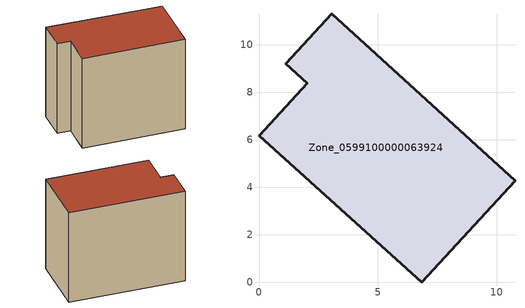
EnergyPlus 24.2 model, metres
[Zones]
Zone_0599100000063924
 floor ground (C_G): 3.07,11.31 10.77,4.28 6.86,0 0,6.18 2.02,8.38 1.13,9.2 z0
 wall outside (C_F): 6.86,0 10.77,4.28 3.07,11.31 1.13,9.2 2.02,8.38 0,6.18 6.86,0 z0:8.8
 roof outside (C_R): 10.77,4.28 3.07,11.31 1.13,9.2 2.02,8.38 0,6.18 6.86,0 z8.8
[BUILDING]
Pand.0599100000063924: North Axis=0; Terrain=City; Loads Convergence Tolerance Value=0.04; Temperature Convergence Tolerance Value=0.4; Solar Distribution=FullExterior; Maximum Number of Warmup Days=25; Minimum Number of Warmup Days=1
[Site:Location]
Rotterdam.The.Hague.AP_ZH_NLD Design_Conditions: Latitude=51.96; Longitude=4.45; Time Zone=1; Elevation=-4.5
[SITE:GROUNDTEMPERATURE:BUILDINGSURFACE]
18, 18, 18, 18, 18, 18, 18, 18, 18, 18, 18, 18
[MATERIAL] Thermal Absorptance=0.9; Solar Absorptance=0.7; Visible Absorptance=0.7
Name | Roughness | Thickness | Conductivity | Density | Specific Heat
G.TC.1975-1991 | MediumSmooth | 0.15 | 0.288461 | 540 | 1210
F.TC.1975-1991 | Rough | 0.3 | 0.230769 | 1920 | 840
R.TC.1975-1991 | MediumRough | 0.2 | 0.153846 | 1500 | 1000
[CONSTRUCTION]
C_G: G.TC.1975-1991
C_F: F.TC.1975-1991
C_R: R.TC.1975-1991
[ZONE]
Zone_0599100000063924: Type=1; Multiplier=1; Ceiling Height=Autocalculate; Volume=Autocalculate; Floor Area=autocalculate; Part of Total Floor Area=Yes
[ZONEINFILTRATION:DESIGNFLOWRATE]
Infil_Zone_0599100000063924: Zone or ZoneList or Space or SpaceList=Zone_0599100000063924; Schedule=AlwaysOn; Design Flow Rate Calculation Method=Flow/Area; Flow Rate per Floor Area=0.003; Constant Term Coefficient=1; Temperature Term Coefficient=0; Velocity Term Coefficient=0; Velocity Squared Term Coefficient=0
[HVACTEMPLATE:ZONE:IDEALLOADSAIRSYSTEM]
Zone_0599100000063924: Maximum Heating Supply Air Temperature=50; Minimum Cooling Supply Air Temperature=13; Maximum Heating Supply Air Humidity Ratio=0.0156; Minimum Cooling Supply Air Humidity Ratio=0.0077; Heating Limit=NoLimit; Cooling Limit=NoLimit; Dehumidification Control Type=ConstantSensibleHeatRatio; Cooling Sensible Heat Ratio=0.7; Dehumidification Setpoint=60; Humidification Control Type=None; Humidification Setpoint=30; Outdoor Air Method=None; Outdoor Air Flow Rate per Person=0.00944; Outdoor Air Flow Rate per Zone Floor Area=0; Outdoor Air Flow Rate per Zone=0; Demand Controlled Ventilation Type=None; Outdoor Air Economizer Type=NoEconomizer; Heat Recovery Type=None; Sensible Heat Recovery Effectiveness=0.7; Latent Heat Recovery Effectiveness=0.65
[ZONECONTROL:THERMOSTAT]
ThermostatControl_Zone_0599100000063924: Zone or ZoneList=Zone_0599100000063924; Control Type Schedule=DualSetpointControlType; Control 1=Thermostat_Zone_0599100000063924; Temperature Difference Between Cutout And Setpoint=0
[THERMOSTATSETPOINT:DUALSETPOINT]
Thermostat_Zone_0599100000063924: Heating Setpoint Temperature Schedule=HeatingSetpoint_Zone_0599100000063924; Cooling Setpoint Temperature Schedule=CoolingSetpoint_Zone_0599100000063924
[SCHEDULE:COMPACT]
HeatingSetpoint_Zone_0599100000063924: Through: 12/31, For: AllDays, Until: 24:00, 21
CoolingSetpoint_Zone_0599100000063924: Through: 12/31, For: AllDays, Until: 24:00, 24
DualSetpointControlType: Through: 12/31, For: AllDays, Until: 24:00, 4
AlwaysOn: Through: 12/31, For: AllDays, Until: 24:00, 1
